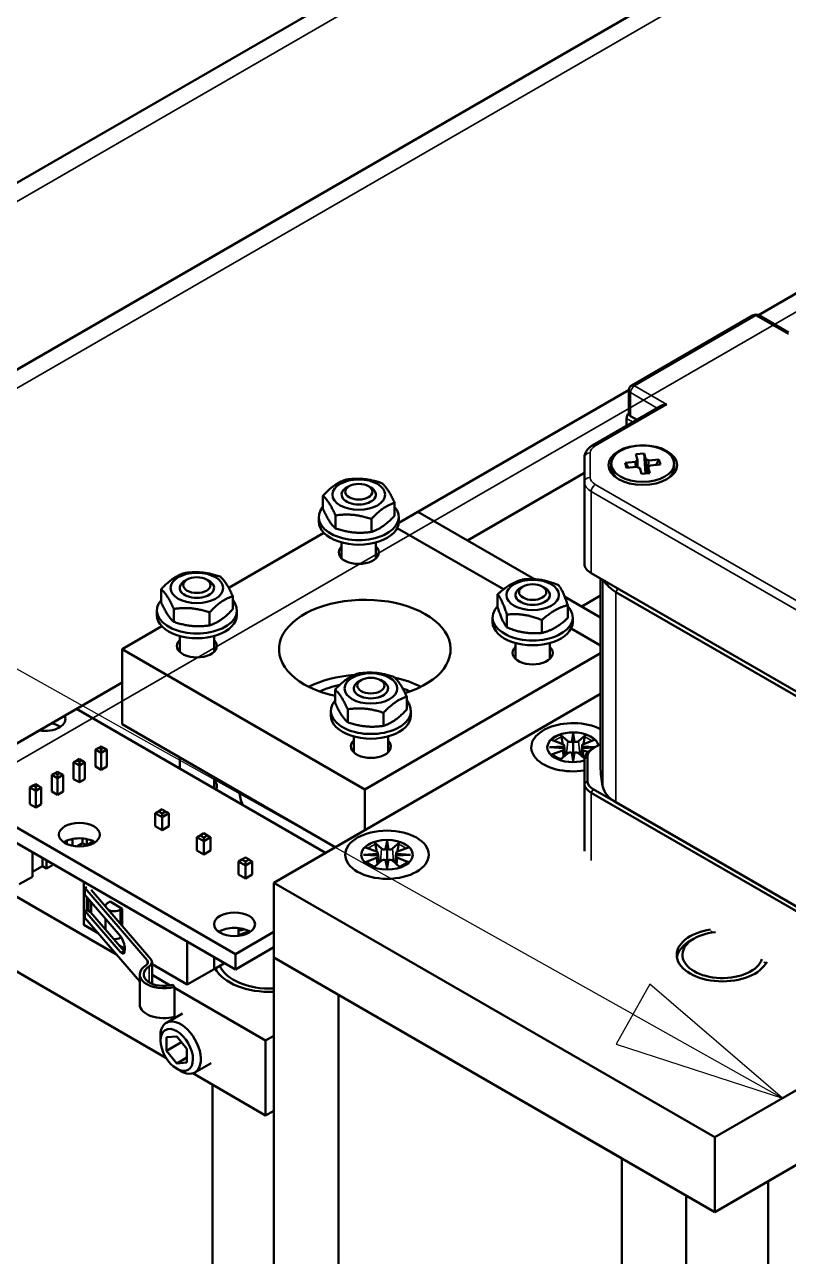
# Model space of a CAD drawing. Header units: millimetres. Extents: x -1328 to 2520, y -765 to 1782.
# Drawn here: x 1636.4 to 1703.1, y 740.7 to 848.3 of the extents above; entities that cross this region are included whole.
import ezdxf

# ---------------------------------------------------------------- set-up
doc = ezdxf.new("R2010")
doc.units = ezdxf.units.MM
doc.header["$LTSCALE"] = 6
for name, color, linetype, lineweight in [('Reference (ISO)', 7, 'Continuous', 35), ('Symbol (ISO)', 7, 'Continuous', 25), ('Visible (ISO)', 7, 'Continuous', 50), ('Visible Narrow (ISO)', 7, 'Continuous', 35)]:
    doc.layers.add(name, color=color, linetype=linetype, lineweight=lineweight)

# ---------------------------------------------------------------- blocks, each defined once
blk = doc.blocks.new('Balloon5')
at = {"layer": 'Symbol (ISO)'}
for p, q in [((281.593, 126.976), (247.337, 146.166)), ((281.838, 127.412), (281.349, 126.539)), ((283.774, 125.754), (281.838, 127.412)), ((281.593, 126.976), (283.774, 125.754)), ((281.349, 126.539), (283.774, 125.754))]:
    blk.add_line(p, q, dxfattribs=at)
at = {"layer": 'Symbol (ISO)', "flags": 128}
blk.add_lwpolyline([(281.349, 126.539), (283.774, 125.754), (281.838, 127.412), (281.349, 126.539)], dxfattribs=at)
at = {"layer": 'Symbol (ISO)'}
blk.add_solid([(281.349, 126.539), (283.774, 125.754), (281.838, 127.412), (281.349, 126.539)], dxfattribs=at)

msp = doc.modelspace()

# ---------------------------------------------------------------- linework, layer by layer
at = {"layer": 'Reference (ISO)'}
for p, q in [((1495.11, 751.71), (1792.1, 923.17)), ((1806.24, 915.01), (1509.26, 743.54)), ((1537.54, 727.21), (1756.74, 853.77))]:
    msp.add_line(p, q, dxfattribs=at)
at = {"layer": 'Visible (ISO)'}
for p, q in [((1495.11, 753.34), (1792.1, 924.8)), ((1806.24, 916.64), (1509.26, 745.18)), ((1700.53, 822.95), (1756.74, 855.4)), ((1689.46, 816.8), (1700.07, 822.93)), ((1703.15, 821.44), (1700.57, 822.93)), ((1669.09, 804.8), (1689.22, 816.42)), ((1689.21, 816.37), (1689.21, 814.33)), ((1692.04, 815.03), (1686.02, 811.55)), ((1689.01, 813.27), (1689.01, 813.92)), ((1689.36, 814.12), (1689.92, 813.8)), ((1689.81, 810.78), (1690.54, 810.85)), ((1689.96, 810.26), (1689.81, 810.78)), ((1690.54, 810.85), (1690.69, 810.33)), ((1690.54, 810.85), (1690.67, 809.11)), ((1685.33, 808.36), (1685.33, 810.5)), ((1687.67, 809.63), (1687.67, 809.96)), ((1688.88, 810.03), (1689.78, 810.11)), ((1688.88, 810.03), (1689.14, 809.62)), ((1689.01, 809.6), (1688.88, 810.03)), ((1689.9, 809.69), (1689.01, 809.6)), ((1690.31, 809.07), (1690.16, 809.59)), ((1690.89, 809.66), (1691.04, 809.14)), ((1690.94, 810.23), (1691.84, 810.32)), ((1691.96, 809.89), (1691.07, 809.81)), ((1691.84, 810.32), (1691.58, 809.86)), ((1691.84, 810.32), (1691.96, 809.89)), ((1693.17, 809.63), (1693.17, 809.96)), ((1675.09, 803.26), (1685.33, 809.17)), ((1691.04, 809.14), (1690.31, 809.07)), ((1664.75, 808), (1664.54, 807.88)), ((1666.44, 808), (1666.66, 807.88)), ((1685.33, 801.21), (1685.33, 808.36)), ((1662.47, 806.02), (1662.47, 807.16)), ((1664.1, 807.26), (1664.1, 807.26)), ((1667.1, 807.26), (1667.1, 807.26)), ((1668.73, 805.41), (1668.73, 806.54)), ((1662.1, 805.3), (1662.1, 804.9)), ((1663.57, 804.31), (1663.57, 805.44)), ((1669.1, 805.3), (1669.1, 804.9)), ((1670.76, 805.76), (1680.97, 799.86)), ((1666.7, 804), (1666.7, 805.13)), ((1678.25, 798.99), (1668.96, 804.34)), ((1662.54, 803.91), (1654.23, 799.11)), ((1664.1, 801.69), (1664.1, 803.07)), ((1667.1, 801.69), (1667.1, 803.07)), ((1650.61, 799.84), (1650.39, 799.71)), ((1652.3, 799.84), (1652.52, 799.71)), ((1709.07, 787.03), (1685.92, 800.4)), ((1686.74, 799.92), (1686.74, 783.51)), ((1648.32, 797.86), (1648.32, 798.99)), ((1649.95, 799.1), (1649.95, 799.1)), ((1652.95, 799.1), (1652.95, 799.1)), ((1679.96, 799.22), (1679.74, 799.1)), ((1681.64, 799.22), (1681.86, 799.1)), ((1688.07, 798.74), (1706.92, 787.86)), ((1654.59, 797.24), (1654.59, 798.38)), ((1677.74, 797.42), (1677.74, 798.55)), ((1679.3, 798.49), (1679.3, 798.49)), ((1682.3, 798.49), (1682.3, 798.49)), ((1683.6, 798.34), (1686.74, 796.53)), ((1685.09, 797.48), (1686.74, 798.44)), ((1647.95, 797.14), (1647.95, 796.73)), ((1649.43, 796.14), (1649.43, 797.27)), ((1652.56, 795.83), (1652.56, 796.97)), ((1654.95, 797.14), (1654.95, 796.73)), ((1678.55, 795.65), (1678.55, 796.78)), ((1683.86, 796.46), (1683.86, 797.59)), ((1648.4, 795.75), (1644.91, 793.74)), ((1677.3, 796.53), (1677.3, 796.12)), ((1681.61, 795.17), (1681.61, 796.3)), ((1686.74, 794.08), (1684.17, 795.57)), ((1684.3, 796.53), (1684.3, 796.12)), ((1649.95, 793.52), (1649.95, 794.9)), ((1652.95, 793.52), (1652.95, 794.9)), ((1644.91, 793.74), (1666.13, 781.49)), ((1644.91, 787.2), (1644.91, 793.74)), ((1666.13, 781.49), (1686.74, 793.39)), ((1679.3, 792.91), (1679.3, 794.29)), ((1682.3, 792.91), (1682.3, 794.29)), ((1558.48, 740.93), (1644.91, 790.84)), ((1663.53, 789.08), (1663.53, 790.22)), ((1665.16, 790.32), (1665.16, 790.32)), ((1665.81, 791.06), (1665.6, 790.93)), ((1667.5, 791.06), (1667.72, 790.93)), ((1668.16, 790.32), (1668.16, 790.32)), ((1686.74, 789.84), (1658.17, 773.34)), ((1669.79, 788.47), (1669.79, 789.6)), ((1640.92, 788.53), (1662.7, 775.96)), ((1663.16, 788.36), (1663.16, 787.95)), ((1664.63, 787.36), (1664.63, 788.5)), ((1667.76, 787.05), (1667.76, 788.19)), ((1670.16, 788.36), (1670.16, 787.95)), ((1644.91, 787.2), (1663.55, 776.45)), ((1665.16, 784.74), (1665.16, 786.13)), ((1668.16, 784.74), (1668.16, 786.13)), ((1682.46, 785.82), (1683.43, 785.46)), ((1683.23, 786.27), (1683.86, 785.71)), ((1684.22, 785.66), (1684.33, 786.37)), ((1684.33, 786.37), (1684.45, 785.66)), ((1684.33, 786.37), (1684.33, 785.58)), ((1685.44, 786.27), (1684.81, 785.71)), ((1686.21, 785.82), (1685.24, 785.46)), ((1642.59, 784.97), (1642.87, 785.14)), ((1643.09, 784.69), (1642.59, 784.97)), ((1642.59, 784.97), (1642.59, 783.5)), ((1643.09, 785.26), (1642.87, 785.14)), ((1642.87, 785.14), (1643.09, 785.01)), ((1643.3, 785.14), (1643.09, 785.26)), ((1643.09, 785.01), (1643.3, 785.14)), ((1643.09, 785.01), (1643.09, 784.69)), ((1643.58, 784.97), (1643.09, 784.69)), ((1643.3, 785.14), (1643.58, 784.97)), ((1643.58, 783.5), (1643.58, 784.97)), ((1682.28, 785.18), (1683.5, 785.25)), ((1683.5, 785.11), (1682.28, 785.18)), ((1682.46, 784.54), (1683.43, 784.91)), ((1683.55, 785.34), (1683.64, 784.47)), ((1683.55, 785.04), (1683.61, 784.44)), ((1684.33, 785.58), (1684.33, 784.48)), ((1685.12, 785.34), (1685.03, 784.47)), ((1685.12, 785.04), (1685.06, 784.44)), ((1685.16, 785.25), (1686.27, 785.19)), ((1686.24, 785.17), (1685.16, 785.11)), ((1685.62, 784.77), (1685.24, 784.91)), ((1686.09, 785.09), (1685.92, 784.99)), ((1686.09, 785.09), (1686.74, 785.46)), ((1640.68, 783.87), (1640.96, 784.03)), ((1641.18, 783.58), (1640.68, 783.87)), ((1640.68, 783.87), (1640.68, 782.4)), ((1641.18, 784.16), (1640.96, 784.03)), ((1640.96, 784.03), (1641.18, 783.91)), ((1641.39, 784.03), (1641.18, 784.16)), ((1641.18, 783.91), (1641.39, 784.03)), ((1641.18, 783.91), (1641.18, 783.58)), ((1641.67, 783.87), (1641.18, 783.58)), ((1641.39, 784.03), (1641.67, 783.87)), ((1641.67, 782.4), (1641.67, 783.87)), ((1643.09, 784.69), (1643.09, 783.22)), ((1649.95, 783.31), (1649.95, 784.29)), ((1683.23, 784.1), (1683.86, 784.66)), ((1684.33, 784), (1684.22, 784.7)), ((1684.45, 784.7), (1684.33, 784)), ((1684.33, 784), (1684.33, 784.48)), ((1685.33, 784.2), (1684.81, 784.66)), ((1685.33, 784.17), (1685.33, 782.02)), ((1685.58, 782.23), (1685.58, 784.37)), ((1638.77, 782.77), (1639.05, 782.93)), ((1639.27, 782.48), (1638.77, 782.77)), ((1638.77, 782.77), (1638.77, 781.3)), ((1639.27, 783.05), (1639.05, 782.93)), ((1639.05, 782.93), (1639.27, 782.81)), ((1639.48, 782.93), (1639.27, 783.05)), ((1639.27, 782.81), (1639.48, 782.93)), ((1639.27, 782.81), (1639.27, 782.48)), ((1639.76, 782.77), (1639.27, 782.48)), ((1639.48, 782.93), (1639.76, 782.77)), ((1639.76, 781.3), (1639.76, 782.77)), ((1641.18, 783.58), (1641.18, 782.12)), ((1643.09, 783.22), (1642.59, 783.5)), ((1643.09, 783.22), (1643.58, 783.5)), ((1654.82, 767.11), (1629.32, 781.84)), ((1636.86, 781.67), (1637.15, 781.83)), ((1637.36, 781.38), (1636.86, 781.67)), ((1636.86, 781.67), (1636.86, 780.2)), ((1637.36, 781.95), (1637.15, 781.83)), ((1637.15, 781.83), (1637.36, 781.71)), ((1637.57, 781.83), (1637.36, 781.95)), ((1637.36, 781.71), (1637.57, 781.83)), ((1637.36, 781.71), (1637.36, 781.38)), ((1637.85, 781.67), (1637.36, 781.38)), ((1637.57, 781.83), (1637.85, 781.67)), ((1637.85, 780.2), (1637.85, 781.67)), ((1639.27, 782.48), (1639.27, 781.01)), ((1641.18, 782.12), (1640.68, 782.4)), ((1641.18, 782.12), (1641.67, 782.4)), ((1652.95, 781.58), (1652.95, 782.56)), ((1685.33, 776.1), (1685.33, 782.02)), ((1688.07, 780.37), (1686.09, 781.51)), ((1654.82, 765.77), (1628.16, 781.16)), ((1637.36, 781.38), (1637.36, 779.91)), ((1639.27, 781.01), (1638.77, 781.3)), ((1639.27, 781.01), (1639.76, 781.3)), ((1666.13, 777.94), (1666.13, 781.49)), ((1685.92, 781.21), (1709.07, 767.84)), ((1637.36, 779.91), (1636.86, 780.2)), ((1637.36, 779.91), (1637.85, 780.2)), ((1647.81, 779.41), (1648.09, 779.58)), ((1647.81, 779.41), (1647.81, 778.27)), ((1648.41, 779.07), (1647.81, 779.41)), ((1648.41, 779.76), (1648.09, 779.58)), ((1648.09, 779.58), (1648.41, 779.39)), ((1648.72, 779.58), (1648.41, 779.76)), ((1648.41, 779.39), (1648.72, 779.58)), ((1649.01, 779.41), (1648.41, 779.07)), ((1648.41, 779.39), (1648.41, 779.07)), ((1648.72, 779.58), (1649.01, 779.41)), ((1649.01, 779.41), (1649.01, 778.27)), ((1706.92, 769.49), (1688.07, 780.37)), ((1644.42, 767.07), (1624.09, 778.81)), ((1648.41, 779.07), (1648.41, 777.92)), ((1641.46, 777.21), (1641.46, 776.81)), ((1647.81, 778.27), (1648.41, 777.92)), ((1648.41, 777.92), (1649.01, 778.27)), ((1651.45, 777.31), (1651.73, 777.48)), ((1651.45, 777.31), (1651.45, 776.17)), ((1652.05, 776.97), (1651.45, 777.31)), ((1652.05, 777.66), (1651.73, 777.48)), ((1651.73, 777.48), (1652.05, 777.29)), ((1652.37, 777.48), (1652.05, 777.66)), ((1652.05, 777.29), (1652.37, 777.48)), ((1652.65, 777.31), (1652.05, 776.97)), ((1652.05, 777.29), (1652.05, 776.97)), ((1652.37, 777.48), (1652.65, 777.31)), ((1652.65, 777.31), (1652.65, 776.17)), ((1640.07, 777), (1640.07, 776.74)), ((1640.59, 777.17), (1640.59, 776.57)), ((1640.96, 776.52), (1641.46, 776.81)), ((1641.46, 776.81), (1641.82, 776.61)), ((1641.82, 777.16), (1641.82, 776.61)), ((1642.34, 776.91), (1641.82, 776.61)), ((1642.34, 776.98), (1642.34, 776.91)), ((1651.45, 776.17), (1652.05, 775.82)), ((1652.05, 776.97), (1652.05, 775.82)), ((1652.05, 775.82), (1652.65, 776.17)), ((1666.2, 776.43), (1667.16, 776.07)), ((1666.96, 776.88), (1667.59, 776.32)), ((1667.95, 776.27), (1668.07, 776.98)), ((1668.07, 776.98), (1668.19, 776.27)), ((1668.07, 776.98), (1668.07, 776.19)), ((1668.07, 776.19), (1668.07, 775.09)), ((1669.18, 776.88), (1668.55, 776.32)), ((1669.95, 776.43), (1668.98, 776.07)), ((1648.74, 758.05), (1618.43, 775.55)), ((1637.09, 776.01), (1637.09, 773.87)), ((1637.96, 775.5), (1637.96, 774.79)), ((1638.31, 775.3), (1638.31, 774.58)), ((1655.09, 775.21), (1655.37, 775.37)), ((1655.09, 775.21), (1655.09, 774.07)), ((1655.69, 774.86), (1655.09, 775.21)), ((1655.69, 775.56), (1655.37, 775.37)), ((1655.37, 775.37), (1655.69, 775.19)), ((1656.01, 775.37), (1655.69, 775.56)), ((1655.69, 775.19), (1656.01, 775.37)), ((1656.29, 775.21), (1655.69, 774.86)), ((1655.69, 775.19), (1655.69, 774.86)), ((1656.01, 775.37), (1656.29, 775.21)), ((1656.29, 775.21), (1656.29, 774.07)), ((1666.02, 775.79), (1667.24, 775.86)), ((1667.24, 775.72), (1666.02, 775.79)), ((1666.2, 775.15), (1667.16, 775.52)), ((1666.96, 774.71), (1667.59, 775.27)), ((1667.28, 775.95), (1667.38, 775.08)), ((1667.28, 775.65), (1667.35, 775.05)), ((1668.07, 774.61), (1667.95, 775.31)), ((1668.19, 775.31), (1668.07, 774.61)), ((1668.07, 774.61), (1668.07, 775.09)), ((1669.18, 774.71), (1668.55, 775.27)), ((1668.86, 775.95), (1668.77, 775.08)), ((1668.86, 775.65), (1668.8, 775.05)), ((1668.9, 775.86), (1670.12, 775.79)), ((1670.12, 775.79), (1668.9, 775.72)), ((1669.95, 775.15), (1668.98, 775.52)), ((1637.09, 774.28), (1637.96, 774.79)), ((1637.96, 774.79), (1638.31, 774.58)), ((1638.84, 774.89), (1638.31, 774.58)), ((1638.84, 774.99), (1638.84, 774.89)), ((1655.09, 774.07), (1655.69, 773.72)), ((1655.69, 774.86), (1655.69, 773.72)), ((1655.69, 773.72), (1656.29, 774.07)), ((1637.09, 773.87), (1635.93, 773.21)), ((1641.56, 769.67), (1641.56, 773.42)), ((1641.83, 772.94), (1641.66, 772.89)), ((1658.17, 773.34), (1696.71, 751.09)), ((1658.17, 766.81), (1658.17, 773.34)), ((1641.66, 772.89), (1641.66, 772.28)), ((1647.11, 766.57), (1641.66, 772.89)), ((1644.78, 768.66), (1641.66, 772.28)), ((1641.83, 770.94), (1641.83, 772.09)), ((1641.98, 770.98), (1641.98, 771.92)), ((1647.42, 766.66), (1642.2, 772.73)), ((1641.98, 770.98), (1641.66, 770.89)), ((1641.66, 770.89), (1644.78, 767.27)), ((1641.66, 770.89), (1641.66, 770.28)), ((1641.98, 770.98), (1641.83, 770.94)), ((1642.2, 770.73), (1641.83, 770.94)), ((1645.09, 767.36), (1641.98, 770.98)), ((1642.2, 770.73), (1641.98, 770.98)), ((1642.2, 770.73), (1642.2, 771.66)), ((1643.46, 771.28), (1643.46, 771.26)), ((1643.68, 771.58), (1643.86, 771.69)), ((1644.92, 771.07), (1643.86, 771.69)), ((1644.92, 771.07), (1644.74, 770.97)), ((1644.92, 771.07), (1644.92, 769.56)), ((1696.71, 744.56), (1743.38, 771.51)), ((1646.46, 764.71), (1641.66, 770.28)), ((1643.46, 770.19), (1643.46, 769.26)), ((1642.82, 768.94), (1641.56, 769.67)), ((1658.17, 769.05), (1654.82, 767.11)), ((1655.09, 769.38), (1655.09, 768.7)), ((1645.16, 767.59), (1644.64, 767.89)), ((1644.84, 768.58), (1644.74, 768.52)), ((1650.61, 764.44), (1650.61, 768.2)), ((1658.17, 767.7), (1654.82, 765.77)), ((1694.92, 768.46), (1694.57, 768.25)), ((1652.96, 766.84), (1652.96, 765.8)), ((1652.96, 766.84), (1652.96, 765.79)), ((1654.82, 765.77), (1654.82, 767.11)), ((1663.83, 763.55), (1658.17, 766.81)), ((1658.17, 710.88), (1658.17, 766.81)), ((1658.17, 766.81), (1696.71, 744.56)), ((1647.53, 766.4), (1647.53, 764.52)), ((1650.61, 764.44), (1647.53, 766.22)), ((1652.96, 765.79), (1650.61, 764.44)), ((1653.87, 766.32), (1652.96, 765.8)), ((1652.96, 765.8), (1652.96, 765.8)), ((1646.46, 765.33), (1646.46, 762.72)), ((1649.11, 764.37), (1647.53, 765.28)), ((1649.5, 764.25), (1649.34, 764.43)), ((1649.5, 764.25), (1649.5, 761.63)), ((1657.46, 759.54), (1649.5, 764.15)), ((1663.83, 763.55), (1688.58, 749.26)), ((1663.83, 707.76), (1663.83, 763.55)), ((1663.83, 707.76), (1663.83, 763.55)), ((1650.2, 761.91), (1648.78, 761.09)), ((1696.71, 751.09), (1715.08, 761.7)), ((1648.27, 759.55), (1648.27, 759.95)), ((1648.8, 759.83), (1649.69, 759.91)), ((1648.8, 758.65), (1648.8, 759.83)), ((1648.8, 758.65), (1650.1, 759.4)), ((1649.69, 759.91), (1650.57, 758.81)), ((1658.17, 759.95), (1657.46, 759.54)), ((1657.46, 759.54), (1657.46, 753.01)), ((1649.69, 757.55), (1648.8, 758.65)), ((1650.57, 758.06), (1649.69, 757.55)), ((1650.57, 758.81), (1650.57, 757.63)), ((1650.57, 757.63), (1649.69, 757.55)), ((1649.69, 757.09), (1650.03, 756.89)), ((1652.7, 757.58), (1651.28, 756.76)), ((1657.46, 753.01), (1651.1, 756.69)), ((1652.82, 718.84), (1652.82, 755.7)), ((1658.17, 753.42), (1657.46, 753.01)), ((1696.71, 744.56), (1696.71, 751.09)), ((1688.58, 749.26), (1688.58, 622.7)), ((1701.39, 707.67), (1701.39, 747.27)), ((1694.23, 745.99), (1694.23, 628.42))]:
    msp.add_line(p, q, dxfattribs=at)
for centre, start, end in [((1700.32, 822.49), 60, 120), ((1689.71, 816.37), 120, 180)]:
    msp.add_arc(centre, 0.5, start, end, dxfattribs=at)
for centre, major_axis, ratio, start_param, end_param in [((1692.54, 814.74), (-0.707, 0), 0.57735, 4.712389, 5.497787), ((1689.36, 814.12), (0.25, 0.433), 0.57735, 1.212477, 2.356194), ((1689.71, 814.33), (-0.5, 0), 0.57735, 0, 0.785398), ((1690.42, 809.63), (-2.75, 0), 0.57735, 0, 0.740918), ((1690.42, 809.96), (-0.697, 0), 0.57735, 5.440907, 5.891701), ((1690.42, 809.96), (0.697, 0), 0.57735, 3.870111, 4.320905), ((1690.42, 809.96), (-0.697, 0), 0.57735, 3.870111, 4.320905), ((1690.42, 809.96), (0.697, 0), 0.57735, 5.440907, 5.891701), ((1690.42, 809.63), (2.75, 0), 0.57735, 5.542267, 6.283185), ((1665.6, 807.26), (-1.5, 0), 0.57735, 5.497787, 10.210176), ((1665.6, 807.26), (-1.5, 0), 0.57735, 5.484474, 10.223489), ((1665.6, 805.3), (-3.5, 0), 0.57735, 5.819318, 9.888645), ((1665.6, 804.9), (-3.5, 0), 0.57735, 0, 3.141593), ((1665.6, 802.21), (1.75, 0), 0.57735, 2.600493, 6.824285), ((1687.33, 801.21), (-2, 0), 0.57735, 0, 0.785398), ((1651.45, 799.1), (-1.5, 0), 0.57735, 5.484474, 10.223489), ((1651.45, 799.1), (-1.5, 0), 0.57735, 5.497787, 10.210176), ((1680.8, 798.49), (-1.5, 0), 0.57735, 5.484474, 10.223489), ((1680.8, 798.49), (-1.5, 0), 0.57735, 5.497787, 10.210176), ((1690.9, 800.38), (-4, 0), 0.57735, 0.280038, 0.785398), ((1651.45, 797.14), (-3.5, 0), 0.57735, 5.819318, 9.888645), ((1666.13, 793.74), (-7.5, 0), 0.57735, 2.058882, 7.499992), ((1651.45, 796.73), (-3.5, 0), 0.57735, 0, 3.141593), ((1680.8, 796.53), (-3.5, 0), 0.57735, 5.77873, 9.929233), ((1680.8, 796.12), (-3.5, 0), 0.57735, 0, 3.141593), ((1651.45, 794.04), (1.75, 0), 0.57735, 2.600493, 6.824285), ((1680.8, 793.43), (1.75, 0), 0.57735, 2.600493, 6.824285), ((1666.13, 787.2), (-7.5, 0), 0.57735, 4.833575, 5.428678), ((1666.13, 787.2), (-7.5, 0), 0.57735, 3.9961, 4.355112), ((1666.13, 787.2), (6.33, 0), 0.57735, 1.922374, 2.246016), ((1666.66, 790.32), (-1.5, 0), 0.57735, 5.484474, 10.223489), ((1666.66, 790.32), (-1.5, 0), 0.57735, 5.497787, 10.210176), ((1666.13, 787.2), (6.33, 0), 0.57735, 0.895577, 1.021127), ((1666.66, 788.36), (-3.5, 0), 0.57735, 5.819318, 9.888645), ((1638.17, 787.64), (1.79, 0), 0.57735, 4.424405, 6.571169), ((1638.17, 786.29), (1.79, 0), 0.57735, 0.711161, 1.247602), ((1666.66, 787.95), (-3.5, 0), 0.57735, 0, 3.141593), ((1684.33, 785.18), (-3.65, 0), 0.57735, 3.992107, 8.130378), ((1684.33, 785.18), (-2.25, 0), 0.57735, 3.278688, 8.312577), ((1666.66, 785.26), (1.75, 0), 0.57735, 2.600493, 6.824285), ((1683.29, 785.33), (0.26, 0), 0.57735, 5.708993, 7.276863), ((1683.29, 785.03), (0.26, 0), 0.57735, 5.289508, 6.857378), ((1683.29, 785.49), (-0.022, 0.48), 0.494826, 3.80203, 4.171038), ((1684.07, 785.79), (0.26, 0), 0.57735, 3.718711, 5.286581), ((1684.07, 784.58), (-0.26, 0), 0.57735, 4.138197, 5.706067), ((1684.11, 785.96), (0.228, -0.377), 0.211826, 5.500166, 6.238981), ((1684.56, 785.96), (0.228, 0.377), 0.211826, 3.185797, 3.924612), ((1684.59, 785.79), (0.26, 0), 0.57735, 4.138197, 5.706067), ((1684.59, 784.58), (-0.26, 0), 0.57735, 3.718711, 5.286581), ((1685.38, 785.33), (-0.26, 0), 0.57735, 5.289508, 6.857378), ((1685.38, 785.03), (-0.26, 0), 0.57735, 5.708993, 7.276863), ((1685.38, 785.49), (-0.022, -0.48), 0.494826, 5.25374, 5.622748), ((1687.33, 784.17), (-2, 0), 0.57735, 5.497787, 6.283185), ((1687.33, 784.37), (-1.75, 0), 0.57735, 5.497787, 6.283185), ((1684.11, 784.76), (-0.236, 0.354), 0.140064, 3.730176, 4.468991), ((1684.56, 784.76), (-0.236, -0.354), 0.140064, 4.955786, 5.694601), ((1712.34, 783.51), (-25.6, 0), 0.57735, 0, 0.120593), ((1651.45, 781.79), (1.75, 0), 0.57735, 5.972567, 6.824285), ((1687.33, 782.02), (-2, 0), 0.57735, 0, 0.785398), ((1687.33, 782.23), (-1.75, 0), 0.57735, 0, 0.785398), ((1690.9, 782.01), (-4, 0), 0.57735, 0.120593, 0.785398), ((1641.18, 776.19), (1.79, 0), 0.57735, 0.711161, 2.430431), ((1667.81, 776.4), (0.26, 0), 0.57735, 3.718711, 5.286581), ((1667.85, 776.57), (0.228, -0.377), 0.211826, 5.500166, 6.238981), ((1668.3, 776.57), (0.228, 0.377), 0.211826, 3.185797, 3.924612), ((1668.33, 776.4), (0.26, 0), 0.57735, 4.138197, 5.706067), ((1667.02, 775.94), (0.26, 0), 0.57735, 5.708993, 7.276863), ((1667.02, 775.64), (0.26, 0), 0.57735, 5.289508, 6.857378), ((1667.03, 776.1), (-0.022, 0.48), 0.494826, 3.80203, 4.171038), ((1667.81, 775.19), (-0.26, 0), 0.57735, 4.138197, 5.706067), ((1667.85, 775.37), (-0.236, 0.354), 0.140064, 3.730176, 4.468991), ((1668.3, 775.37), (-0.236, -0.354), 0.140064, 4.955786, 5.694601), ((1668.33, 775.19), (-0.26, 0), 0.57735, 3.718711, 5.286581), ((1669.12, 775.94), (-0.26, 0), 0.57735, 5.289508, 6.857378), ((1669.12, 775.64), (-0.26, 0), 0.57735, 5.708993, 7.276863), ((1669.12, 776.1), (-0.022, -0.48), 0.494826, 5.25374, 5.622748), ((1644.21, 771.28), (-0.75, 0), 0.57735, 5.497787, 6.33171), ((1644.21, 771.28), (-0.75, 0), 0.57735, 0.873578, 2.356194), ((1644.78, 767.97), (0.234, -0.817), 0.363251, 5.614851, 8.756443), ((1654.74, 768.37), (1.79, 0), 0.57735, 0.711161, 2.430431), ((1657.82, 766.69), (5, 0), 0.57735, 2.032589, 2.148313), ((1657.82, 766.69), (4.5, 0), 0.57735, 1.977333, 2.22258), ((1697.39, 767.03), (4, 0), 0.57735, 1.832596, 6.021386), ((1697.39, 767.03), (3.5, 0), 0.57735, 1.747949, 6.106033), ((1644.21, 768.83), (-0.75, 0), 0.57735, 1.55979, 2.356194), ((1697.39, 766.62), (-4, 0), 0.57735, 5.497787, 6.194681), ((1645.09, 768.06), (-0.234, 0.817), 0.363251, 2.473258, 2.585277), ((1646.53, 766.4), (0.65, 0), 0.57735, 5.545609, 6.744236), ((1646.53, 766.4), (1, 0), 0.57735, 5.545609, 6.744236), ((1648.56, 765.33), (-2.1, 0), 0.57735, 5.545609, 8.315033), ((1648.56, 765.33), (-1.75, 0), 0.57735, 5.545609, 8.315033), ((1657.82, 766.69), (-5, 0), 0.57735, 0.298278, 1.641566), ((1657.82, 766.69), (-4.5, 0), 0.57735, 0.238439, 1.649445), ((1648.56, 762.72), (-2.1, 0), 0.57735, 0, 2.031847), ((1650.03, 758.93), (1.25, -2.17), 0.57735, 5.497787, 10.210176)]:
    msp.add_ellipse(centre, major_axis=major_axis, ratio=ratio, start_param=start_param, end_param=end_param, dxfattribs=at)
for centre, major_axis in [((1690.42, 809.84), (3, 0)), ((1690.42, 809.96), (2.75, 0)), ((1665.6, 807.26), (2.3, 0)), ((1665.6, 807.51), (1.19, 0)), ((1651.45, 799.1), (2.3, 0)), ((1651.45, 799.35), (1.19, 0)), ((1680.8, 798.49), (2.3, 0)), ((1680.8, 798.74), (1.19, 0)), ((1666.66, 790.32), (2.3, 0)), ((1666.66, 790.57), (1.19, 0)), ((1641.18, 777.54), (1.79, 0)), ((1668.07, 775.79), (3.65, 0)), ((1668.07, 775.79), (-2.25, 0)), ((1654.74, 769.71), (1.79, 0)), ((1649.69, 758.73), (-1, 1.74))]:
    msp.add_ellipse(centre, major_axis=major_axis, ratio=0.57735, dxfattribs=at)
for points, knots in [([(1686.02, 811.55), (1685.94, 811.5), (1685.87, 811.46), (1685.74, 811.35), (1685.68, 811.29), (1685.56, 811.16), (1685.51, 811.09), (1685.43, 810.94), (1685.39, 810.86), (1685.34, 810.68), (1685.33, 810.59), (1685.33, 810.5)], [1.5707963, 1.5707963, 1.5707963, 1.5707963, 1.727876, 1.727876, 1.8849556, 1.8849556, 2.0420352, 2.0420352, 2.1991148, 2.1991148, 2.3561945, 2.3561945, 2.3561945, 2.3561945]), ([(1683.23, 786.27), (1683.24, 786.25), (1683.26, 786.23), (1683.28, 786.19), (1683.29, 786.17), (1683.31, 786.12), (1683.31, 786.1), (1683.32, 786.08)], [0.03061008, 0.03061008, 0.03061008, 0.03061008, 0.03823499, 0.03823499, 0.0458563, 0.0458563, 0.05210472, 0.05210472, 0.05210472, 0.05210472]), ([(1685.35, 786.08), (1685.36, 786.1), (1685.36, 786.12), (1685.38, 786.17), (1685.39, 786.19), (1685.41, 786.23), (1685.43, 786.25), (1685.44, 786.27)], [0.07019749, 0.07019749, 0.07019749, 0.07019749, 0.07644591, 0.07644591, 0.08406722, 0.08406722, 0.09169213, 0.09169213, 0.09169213, 0.09169213]), ([(1682.46, 784.54), (1682.48, 784.55), (1682.51, 784.56), (1682.55, 784.55), (1682.57, 784.55), (1682.59, 784.53), (1682.6, 784.53), (1682.6, 784.52)], [0.03061008, 0.03061008, 0.03061008, 0.03061008, 0.03823499, 0.03823499, 0.0458563, 0.0458563, 0.04902162, 0.04902162, 0.04902162, 0.04902162]), ([(1683.27, 784.14), (1683.22, 784.15), (1683.17, 784.17), (1683.07, 784.21), (1683.02, 784.24), (1682.92, 784.29), (1682.87, 784.32), (1682.79, 784.37), (1682.75, 784.4), (1682.67, 784.46), (1682.64, 784.49), (1682.6, 784.52)], [4.476253, 4.476253, 4.476253, 4.476253, 4.5610033, 4.5610033, 4.6616278, 4.6616278, 4.7622523, 4.7622523, 4.8628768, 4.8628768, 4.9635013, 4.9635013, 4.9635013, 4.9635013]), ([(1666.96, 776.88), (1666.98, 776.86), (1666.99, 776.84), (1667.02, 776.8), (1667.03, 776.78), (1667.04, 776.73), (1667.05, 776.71), (1667.05, 776.69)], [0.03061008, 0.03061008, 0.03061008, 0.03061008, 0.03823499, 0.03823499, 0.0458563, 0.0458563, 0.05210472, 0.05210472, 0.05210472, 0.05210472]), ([(1669.09, 776.69), (1669.09, 776.71), (1669.1, 776.73), (1669.11, 776.78), (1669.13, 776.8), (1669.15, 776.84), (1669.17, 776.86), (1669.18, 776.88)], [0.07019749, 0.07019749, 0.07019749, 0.07019749, 0.07644591, 0.07644591, 0.08406722, 0.08406722, 0.09169213, 0.09169213, 0.09169213, 0.09169213]), ([(1666.2, 775.15), (1666.22, 775.16), (1666.24, 775.17), (1666.28, 775.16), (1666.31, 775.16), (1666.33, 775.14), (1666.33, 775.14), (1666.34, 775.13)], [0.03061008, 0.03061008, 0.03061008, 0.03061008, 0.03823499, 0.03823499, 0.0458563, 0.0458563, 0.04902162, 0.04902162, 0.04902162, 0.04902162]), ([(1667, 774.75), (1666.95, 774.76), (1666.91, 774.78), (1666.81, 774.82), (1666.76, 774.85), (1666.66, 774.9), (1666.61, 774.93), (1666.52, 774.98), (1666.48, 775.01), (1666.41, 775.07), (1666.37, 775.1), (1666.34, 775.13)], [4.476253, 4.476253, 4.476253, 4.476253, 4.5610033, 4.5610033, 4.6616278, 4.6616278, 4.7622523, 4.7622523, 4.8628768, 4.8628768, 4.9635013, 4.9635013, 4.9635013, 4.9635013]), ([(1669.8, 775.13), (1669.77, 775.1), (1669.74, 775.07), (1669.66, 775.01), (1669.62, 774.98), (1669.53, 774.93), (1669.48, 774.9), (1669.39, 774.85), (1669.33, 774.82), (1669.24, 774.78), (1669.19, 774.76), (1669.14, 774.75)], [2.8904804, 2.8904804, 2.8904804, 2.8904804, 2.9911049, 2.9911049, 3.0917294, 3.0917294, 3.1923539, 3.1923539, 3.2929784, 3.2929784, 3.3777286, 3.3777286, 3.3777286, 3.3777286]), ([(1669.8, 775.13), (1669.81, 775.14), (1669.81, 775.14), (1669.84, 775.16), (1669.86, 775.16), (1669.9, 775.17), (1669.92, 775.16), (1669.95, 775.15)], [0.0732806, 0.0732806, 0.0732806, 0.0732806, 0.07644591, 0.07644591, 0.08406722, 0.08406722, 0.09169213, 0.09169213, 0.09169213, 0.09169213])]:
    msp.add_open_spline(points, degree=3, knots=knots, dxfattribs=at)
for points, weights in [([(1689.82, 809.68), (1689.8, 809.89), (1689.78, 810.11)], [1.0180864059, 1.01616385447, 1.01316227986]), ([(1689.96, 810.26), (1689.96, 809.94), (1689.97, 809.66)], [1.01316227984, 1.01717677052, 1.01926110079]), ([(1690.71, 809.11), (1690.7, 809.65), (1690.69, 810.33)], [1.02150369832, 1.02177384625, 1.01316227986]), ([(1690.94, 810.23), (1690.88, 809.62), (1690.83, 809.12)], [1.01316227985, 1.02128630008, 1.02150581879]), ([(1690.89, 809.66), (1690.88, 809.38), (1690.88, 809.13)], [1.01316227984, 1.01714110056, 1.0192239086]), ([(1662.47, 807.16), (1663.48, 808.24), (1664.49, 808.57)], [1, 1.15470053838, 1]), ([(1664.49, 808.57), (1666.06, 808.79), (1667.62, 808.26)], [1, 1.15470053838, 1]), ([(1667.62, 808.26), (1668.18, 807.78), (1668.73, 806.54)], [1, 1.15470053838, 1]), ([(1663.57, 805.44), (1663.02, 806.67), (1662.47, 807.16)], [1, 1.15470053838, 1]), ([(1668.73, 806.54), (1667.71, 806.21), (1666.7, 805.13)], [1, 1.15470053838, 1]), ([(1662.47, 806.02), (1663.02, 804.79), (1663.57, 804.31)], [1, 1.15470053838, 1]), ([(1666.7, 805.13), (1665.13, 805.66), (1663.57, 805.44)], [1, 1.15470053838, 1]), ([(1666.7, 804), (1667.71, 804.33), (1668.73, 805.41)], [1, 1.15470053838, 1]), ([(1663.57, 804.31), (1665.13, 803.78), (1666.7, 804)], [1, 1.15470053838, 1]), ([(1648.32, 798.99), (1649.34, 800.07), (1650.35, 800.4)], [1, 1.15470053838, 1]), ([(1650.35, 800.4), (1651.92, 800.62), (1653.48, 800.1)], [1, 1.15470053838, 1]), ([(1653.48, 800.1), (1654.03, 799.61), (1654.59, 798.38)], [1, 1.15470053838, 1]), ([(1677.74, 798.55), (1678.86, 799.57), (1679.99, 799.85)], [1, 1.15470053838, 1]), ([(1679.99, 799.85), (1681.52, 799.98), (1683.05, 799.36)], [1, 1.15470053838, 1]), ([(1649.43, 797.27), (1648.88, 798.51), (1648.32, 798.99)], [1, 1.15470053838, 1]), ([(1683.05, 799.36), (1683.46, 798.85), (1683.86, 797.59)], [1, 1.15470053838, 1]), ([(1648.32, 797.86), (1648.88, 796.63), (1649.43, 796.14)], [1, 1.15470053838, 1]), ([(1654.59, 798.38), (1653.57, 798.05), (1652.56, 796.97)], [1, 1.15470053838, 1]), ([(1678.55, 796.78), (1678.14, 798.04), (1677.74, 798.55)], [1, 1.15470053838, 1]), ([(1652.56, 796.97), (1650.99, 797.49), (1649.43, 797.27)], [1, 1.15470053838, 1]), ([(1652.56, 795.83), (1653.57, 796.16), (1654.59, 797.24)], [1, 1.15470053838, 1]), ([(1677.74, 797.42), (1678.14, 796.16), (1678.55, 795.65)], [1, 1.15470053838, 1]), ([(1681.61, 796.3), (1680.08, 796.92), (1678.55, 796.78)], [1, 1.15470053838, 1]), ([(1683.86, 797.59), (1682.74, 797.32), (1681.61, 796.3)], [1, 1.15470053838, 1]), ([(1649.43, 796.14), (1650.99, 795.61), (1652.56, 795.83)], [1, 1.15470053838, 1]), ([(1678.55, 795.65), (1680.08, 795.03), (1681.61, 795.17)], [1, 1.15470053838, 1]), ([(1681.61, 795.17), (1682.74, 795.44), (1683.86, 796.46)], [1, 1.15470053838, 1]), ([(1663.53, 790.22), (1664.54, 791.3), (1665.56, 791.63)], [1, 1.15470053838, 1]), ([(1665.56, 791.63), (1667.12, 791.85), (1668.69, 791.32)], [1, 1.15470053838, 1]), ([(1668.69, 791.32), (1669.24, 790.83), (1669.79, 789.6)], [1, 1.15470053838, 1]), ([(1664.63, 788.5), (1664.08, 789.73), (1663.53, 790.22)], [1, 1.15470053838, 1]), ([(1663.53, 789.08), (1664.08, 787.85), (1664.63, 787.36)], [1, 1.15470053838, 1]), ([(1669.79, 789.6), (1668.77, 789.27), (1667.76, 788.19)], [1, 1.15470053838, 1]), ([(1667.76, 788.19), (1666.2, 788.72), (1664.63, 788.5)], [1, 1.15470053838, 1]), ([(1667.76, 787.05), (1668.77, 787.39), (1669.79, 788.47)], [1, 1.15470053838, 1]), ([(1664.63, 787.36), (1666.2, 786.83), (1667.76, 787.05)], [1, 1.15470053838, 1]), ([(1683.43, 785.46), (1683.38, 785.75), (1683.32, 786.08)], [1.01224163851, 1.01050404715, 1.00292654222]), ([(1685.35, 786.08), (1685.29, 785.75), (1685.24, 785.46)], [1.00292654222, 1.01050404716, 1.01224163852]), ([(1683.65, 784.47), (1683.64, 784.48), (1683.64, 784.49)], [1.07590937278, 1.07009535184, 1.06427568746]), ([(1685.03, 784.49), (1685.03, 784.48), (1685.02, 784.47)], [1.06427568673, 1.07009535117, 1.07590937218]), ([(1667.17, 776.07), (1667.12, 776.36), (1667.05, 776.69)], [1.01224163851, 1.01050404715, 1.00292654222]), ([(1669.09, 776.69), (1669.03, 776.36), (1668.97, 776.07)], [1.00292654222, 1.01050404716, 1.01224163852]), ([(1667.38, 775.08), (1667.38, 775.09), (1667.37, 775.1)], [1.07590937278, 1.07009535184, 1.06427568746]), ([(1668.77, 775.1), (1668.76, 775.09), (1668.76, 775.08)], [1.06427568673, 1.07009535117, 1.07590937218])]:
    msp.add_rational_spline(points, weights, degree=2, dxfattribs=at)
msp.add_open_spline([(1655.46, 780.13), (1655.3, 780.51), (1655.2, 780.9), (1655.15, 781.29)], degree=3, dxfattribs=at)
at = {"layer": 'Visible Narrow (ISO)'}
for p, q in [((1700.32, 822.9), (1689.71, 816.78)), ((1703.15, 821.27), (1700.32, 822.9)), ((1691.69, 814.82), (1689.36, 816.17)), ((1689.36, 816.17), (1689.36, 814.12)), ((1689.71, 816.78), (1692.54, 815.14)), ((1692.54, 815.14), (1686.27, 811.52)), ((1689.57, 813.6), (1689.01, 813.92)), ((1685.83, 810.91), (1685.83, 808.76)), ((1709.07, 794.17), (1685.92, 807.54)), ((1685.92, 807.54), (1685.92, 800.4)), ((1686.27, 808.15), (1709.42, 794.78)), ((1686.93, 799.81), (1686.93, 781.73)), ((1688.25, 799.05), (1688.07, 798.74)), ((1688.07, 798.74), (1688.07, 780.37)), ((1683.43, 784.91), (1683.46, 784.31)), ((1683.86, 785.71), (1683.76, 784.57)), ((1684.81, 785.71), (1684.91, 784.57)), ((1685.24, 784.91), (1685.21, 784.31)), ((1685.58, 784.37), (1685.33, 784.17)), ((1685.58, 782.23), (1685.33, 782.02)), ((1686.09, 781.51), (1685.92, 781.21)), ((1685.92, 781.21), (1685.92, 775.29)), ((1667.59, 776.32), (1667.49, 775.18)), ((1668.55, 776.32), (1668.65, 775.18)), ((1667.16, 775.52), (1667.2, 774.92)), ((1668.98, 775.52), (1668.94, 774.92)), ((1644.74, 770.97), (1644.74, 769.77)), ((1644.74, 768.7), (1644.74, 768.52)), ((1696.36, 769.1), (1696.54, 768.99)), ((1645.09, 767.36), (1644.78, 767.27)), ((1647.11, 766.57), (1647.11, 766.23)), ((1647.27, 766.01), (1647.27, 764.65)), ((1701.01, 766.41), (1701.19, 766.31))]:
    msp.add_line(p, q, dxfattribs=at)
for centre, major_axis, ratio, start_param, end_param in [((1700.32, 822.49), (-0.25, 0.433), 0.57735, 5.497787, 6.283185), ((1700.32, 822.49), (0.25, 0.433), 0.57735, 0, 0.785398), ((1689.71, 816.37), (-0.5, 0), 0.57735, 0, 0.785398), ((1689.71, 816.37), (0.25, 0.433), 0.57735, 0.785398, 2.356194), ((1689.71, 816.37), (-0.25, 0.433), 0.57735, 5.497787, 6.283185), ((1685.83, 810.5), (-0.5, 0), 0.816497, 4.712389, 6.283185), ((1687.33, 810.91), (-1.5, 0), 0.57735, 5.497787, 6.283185), ((1686.27, 811.11), (-0.25, 0.433), 0.57735, 5.497787, 6.283185), ((1685.83, 808.36), (-0.5, 0), 0.816497, 4.712389, 6.283185), ((1687.33, 808.76), (-1.5, 0), 0.57735, 0, 0.785398), ((1687.33, 808.36), (-2, 0), 0.57735, 0, 0.785398), ((1686.27, 807.74), (0.25, 0.433), 0.57735, 0.785398, 2.356194), ((1684.33, 785.18), (-2.18, 0), 0.57735, 5.246522, 5.749052), ((1684.33, 785.09), (1.99, 0), 0.57735, 2.105963, 2.543583), ((1684.33, 785.09), (1.99, 0), 0.57735, 0.59801, 1.035629), ((1684.33, 785.18), (-2.18, 0), 0.57735, 3.675726, 4.178256), ((1684.33, 785.18), (2.18, 0), 0.57735, 3.675726, 4.178256), ((1666.13, 781.73), (-11, 0), 0.57735, 0.069563, 0.257041), ((1668.07, 775.79), (-2.18, 0), 0.57735, 5.246522, 5.749052), ((1668.07, 775.7), (1.99, 0), 0.57735, 2.105963, 2.543583), ((1668.07, 775.7), (1.99, 0), 0.57735, 0.59801, 1.035629), ((1668.07, 775.79), (-2.18, 0), 0.57735, 3.675726, 4.178256), ((1668.07, 775.79), (2.18, 0), 0.57735, 3.675726, 4.178256), ((1668.07, 775.79), (2.18, 0), 0.57735, 5.246522, 5.749052)]:
    msp.add_ellipse(centre, major_axis=major_axis, ratio=ratio, start_param=start_param, end_param=end_param, dxfattribs=at)

# ---------------------------------------------------------------- block references
at = {"layer": 'Symbol (ISO)', "xscale": 6, "yscale": 6, "zscale": 6}
msp.add_blockref('Balloon5', (0, 0), dxfattribs=at)

doc.saveas('drawing.dxf')
